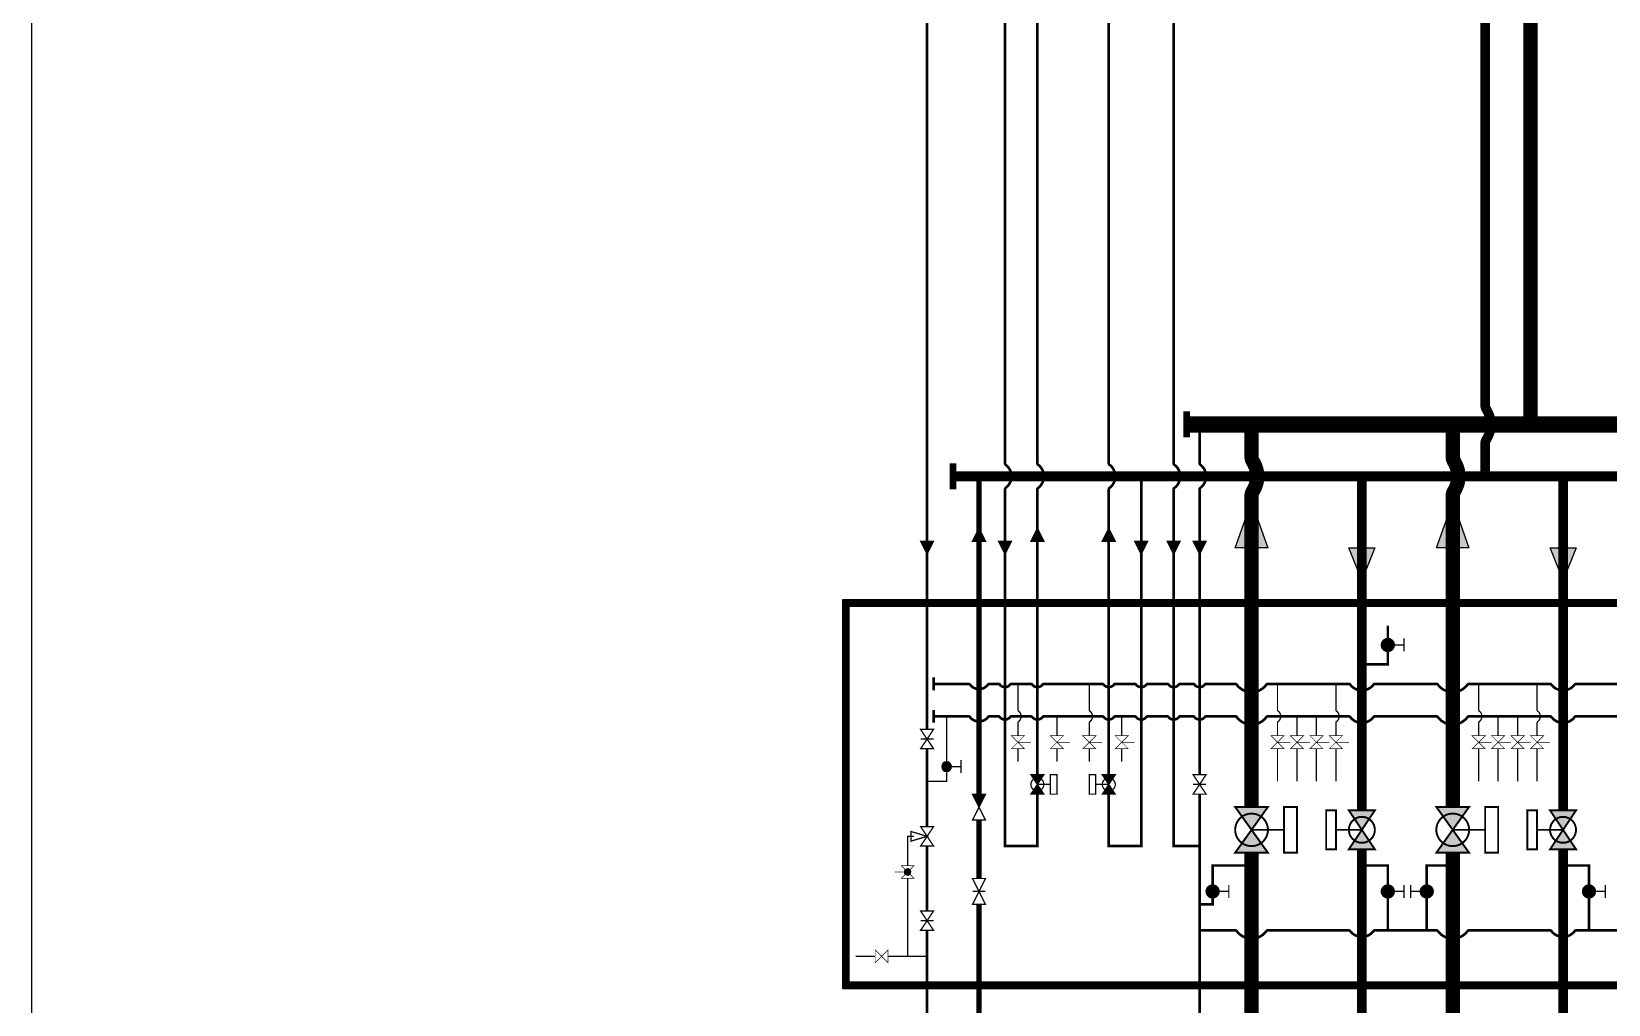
# Model space of a CAD drawing. Header units: millimetres. Extents: x 0 to 2500, y 0 to 1760.
# Drawn here: x 0 to 243, y 453.6 to 603.6 of the extents above; entities that cross this region are included whole.
import ezdxf

# ---------------------------------------------------------------- set-up
doc = ezdxf.new("R2010")
doc.units = ezdxf.units.MM
doc.linetypes.add('ACAD_ISO03W100', pattern=[30, 12, -18])
for name, color, linetype in [('Вентили 10', 7, 'Continuous'), ('Задвижки 100', 7, 'Continuous'), ('Задвижки 50', 7, 'Continuous'), ('Клапаны 100', 7, 'Continuous'), ('Клапаны тр.50', 7, 'Continuous'), ('Краны 15', 7, 'Continuous'), ('Краны 25', 7, 'Continuous'), ('Краны шар.пн.прив.200', 7, 'Continuous'), ('Краны шар.пн.прив.300', 7, 'Continuous'), ('Краны шар.пн.прив.50', 7, 'Continuous'), ('Краны шар.ручн.т.10', 7, 'Continuous'), ('Площадки', 7, 'Continuous'), ('Став ручн.', 7, 'Continuous'), ('Трубы 108', 7, 'Continuous'), ('Трубы 219', 7, 'Continuous'), ('Трубы 32', 7, 'Continuous'), ('Трубы 325', 7, 'Continuous'), ('Трубы 426', 7, 'Continuous'), ('Трубы 57', 7, 'Continuous')]:
    doc.layers.add(name, color=color, linetype=linetype)

# ---------------------------------------------------------------- blocks, each defined once
blk = doc.blocks.new('Вентиль 10')
at = {"layer": 'Вентили 10', "const_width": 0.1}
blk.add_lwpolyline([(2, -1), (2, 1), (0, -1), (0, 1)], close=True, dxfattribs=at)
blk = doc.blocks.new('Кран 15')
at = {"layer": 'Краны 15'}
blk.add_hatch(color=256, dxfattribs=at).paths.add_polyline_path([(-0.75, 0.75, 1), (0.75, 0.75, 1)])
at = {"layer": 'Краны 15', "const_width": 0.2}
for points in [[(-2.25, 1.75), (-2.25, -0.25)], [(-0.75, 0.75), (-2.25, 0.75)]]:
    blk.add_lwpolyline(points, dxfattribs=at)
at = {"layer": 'Краны 15'}
blk.add_lwpolyline([(-0.75, 0.75, 1), (0.75, 0.75, 1), (-0.75, 0.75, 1)], format="xyb", dxfattribs=at)
blk = doc.blocks.new('Заглушка 57')
at = {"layer": 'Трубы 57', "const_width": 0.4}
blk.add_lwpolyline([(0, 1), (0, -1)], dxfattribs=at)
blk = doc.blocks.new('Стрелка 57')
at = {"layer": 'Трубы 57'}
h = blk.add_hatch(color=256, dxfattribs=at)
h.paths.add_polyline_path([(0, 0), (0, -1), (2, 0)])
h.paths.add_polyline_path([(0, 1), (0, 0), (2, 0)])
at = {"layer": 'Трубы 57', "const_width": 0.2}
blk.add_lwpolyline([(0, -1), (0, 1), (2, 0)], close=True, dxfattribs=at)
blk = doc.blocks.new('Стрелка 219')
at = {"layer": 'Трубы 219'}
blk.add_hatch(color=256, dxfattribs=at).paths.add_polyline_path([(0, -2), (5, 0), (0, 2)])
blk.add_lwpolyline([(0, -2), (0, 2), (5, 0)], close=True, dxfattribs=at)
blk = doc.blocks.new('Кран шар.ручн.т.10')
at = {"layer": 'Краны шар.ручн.т.10'}
h = blk.add_hatch(color=256, dxfattribs=at)
h.paths.add_polyline_path([(1, 0), (1.35, -0.35, 0.198912), (1.5, 0, 0.198912), (1.35, 0.35)])
h.paths.add_polyline_path([(0.65, -0.35, 0.414214), (1.35, -0.35), (1, 0)])
h.paths.add_polyline_path([(0.5, 0, 0.198912), (0.65, -0.35), (1, 0), (0.65, 0.35, 0.198912)])
h.paths.add_polyline_path([(1, 0), (1.35, 0.35, 0.414214), (0.65, 0.35)])
at = {"layer": 'Краны шар.ручн.т.10', "const_width": 0.1}
blk.add_lwpolyline([(0, 1), (0, -1), (2, 1), (2, -1)], close=True, dxfattribs=at)
at = {"layer": 'Краны шар.ручн.т.10'}
blk.add_lwpolyline([(0.5, 0, 1), (1.5, 0, 1), (0.5, 0, 1)], format="xyb", dxfattribs=at)
at = {"layer": 'Краны шар.ручн.т.10', "const_width": 0.1}
blk.add_lwpolyline([(1, 0), (1, 2)], dxfattribs=at)
blk = doc.blocks.new('Клапан тр.50')
at = {"layer": 'Клапаны тр.50'}
blk.add_lwpolyline([(1.5, 0, 0.2, 0.2, 0), (2.25, 2.5, 0.2, 0.2, 0), (0.75, 2.5, 0.2, 0.2, 0), (1.5, 0, 0, 0, 0)], format="xyseb", dxfattribs=at)
at = {"layer": 'Клапаны тр.50', "const_width": 0.2}
blk.add_lwpolyline([(3, -1), (3, 1), (0, -1), (0, 1)], close=True, dxfattribs=at)
blk = doc.blocks.new('Задвижка 50')
at = {"layer": 'Задвижки 50', "const_width": 0.2}
blk.add_lwpolyline([(3, -1), (3, 1), (0, -1), (0, 1)], close=True, dxfattribs=at)
blk.add_lwpolyline([(1.5, 1), (1.5, -1)], dxfattribs=at)
blk = doc.blocks.new('Задвижка 100')
at = {"layer": 'Задвижки 100', "const_width": 0.2}
blk.add_lwpolyline([(0, -1), (0, 1), (4, -1), (4, 1)], close=True, dxfattribs=at)
blk.add_lwpolyline([(2, 1), (2, -1)], dxfattribs=at)
blk = doc.blocks.new('Клапан 100')
at = {"layer": 'Клапаны 100'}
blk.add_hatch(color=256, dxfattribs=at).paths.add_polyline_path([(2, 0), (0, 1), (0, -1)])
at = {"layer": 'Клапаны 100', "const_width": 0.2}
blk.add_lwpolyline([(0, -1), (0, 1), (4, -1), (4, 1)], close=True, dxfattribs=at)
blk = doc.blocks.new('Став штр.')
at = {"layer": 'Став ручн.', "const_width": 0.1}
blk.add_lwpolyline([(2, -1), (2, 1), (0, -1), (0, 1)], close=True, dxfattribs=at)
blk.add_lwpolyline([(1, 0), (1, 2)], dxfattribs=at)
blk = doc.blocks.new('Кран шар.пн.прив.50')
at = {"layer": 'Краны шар.пн.прив.50'}
h = blk.add_hatch(color=256, dxfattribs=at)
h.paths.add_polyline_path([(0, 1), (0, -1), (1.5, 0)])
h.paths.add_polyline_path([(3, -1), (3, 1), (1.5, 0)])
at = {"layer": 'Краны шар.пн.прив.50', "const_width": 0.2}
for points in [[(0, 3), (3, 3), (3, 2), (0, 2)], [(3, -1), (3, 1), (0, -1), (0, 1)]]:
    blk.add_lwpolyline(points, close=True, dxfattribs=at)
blk.add_lwpolyline([(0.5, 0, 1), (2.5, 0, 1), (0.5, 0, 4.236068)], format="xyb", dxfattribs=at)
blk.add_lwpolyline([(1.5, 2), (1.5, 0)], dxfattribs=at)
blk = doc.blocks.new('Кран 25')
blk.add_hatch(color=256).paths.add_polyline_path([(1, 1, 1), (-1, 1, 1)])
at = {"layer": 'Краны 25', "const_width": 0.2}
for points in [[(-2.5, 2), (-2.5, 0)], [(-1, 1), (-2.5, 1)]]:
    blk.add_lwpolyline(points, dxfattribs=at)
blk.add_lwpolyline([(-1, 1, 1), (1, 1, 1), (-1, 1, 0)], format="xyb", dxfattribs=at)
blk = doc.blocks.new('Кран шар.пн.прив.300')
at = {"layer": 'Краны шар.пн.прив.300'}
h = blk.add_hatch(color=256, dxfattribs=at)
h.paths.add_polyline_path([(0, 2.5), (0, -2.5), (3.5, 0)])
h.paths.add_polyline_path([(7, 2.5), (3.5, 0), (7, -2.5)])
at = {"layer": 'Краны шар.пн.прив.300', "const_width": 0.3}
for points in [[(0, 5), (7, 5), (7, 7), (0, 7)], [(7, -2.5), (7, 2.5), (0, -2.5), (0, 2.5)]]:
    blk.add_lwpolyline(points, close=True, dxfattribs=at)
blk.add_lwpolyline([(3.5, 0), (3.5, 5)], dxfattribs=at)
blk.add_lwpolyline([(1, 0, 1.010551), (6, 0, 1.010551), (1, 0, 1)], format="xyb", dxfattribs=at)
blk = doc.blocks.new('Кран шар.пн.прив.200')
at = {"layer": 'Краны шар.пн.прив.200'}
h = blk.add_hatch(color=256, dxfattribs=at)
h.paths.add_polyline_path([(0, -2), (3, 0), (0, 2)])
h.paths.add_polyline_path([(6, 2), (3, 0), (6, -2)])
at = {"layer": 'Краны шар.пн.прив.200', "const_width": 0.3}
for points in [[(0, 4), (6, 4), (6, 5.5), (0, 5.5)], [(0, 2), (0, -2), (6, 2), (6, -2)]]:
    blk.add_lwpolyline(points, close=True, dxfattribs=at)
blk.add_lwpolyline([(3, 0), (3, 4)], dxfattribs=at)
blk.add_lwpolyline([(3, 2, 1), (3, -2, 1), (3, 2, 1)], format="xyb", dxfattribs=at)
blk = doc.blocks.new('Стрелка 325')
at = {"layer": 'Трубы 325'}
blk.add_hatch(color=256, dxfattribs=at).paths.add_polyline_path([(2.5, 0), (0, 7), (-2.5, 0)])
blk.add_lwpolyline([(2.5, 0), (-2.5, 0), (0, 7)], close=True, dxfattribs=at)

msp = doc.modelspace()

# ---------------------------------------------------------------- linework, layer by layer
msp.add_lwpolyline([(0, 0), (2500, 0), (2500, 1760), (0, 1760)], close=True)
at = {"layer": 'Площадки'}
for points in [[(125, 516), (489, 516), (489, 456), (125, 456)], [(488, 457), (126, 457), (126, 515), (488, 515)]]:
    msp.add_lwpolyline(points, close=True, dxfattribs=at)
at = {"layer": 'Площадки', "linetype": 'ACAD_ISO03W100', "ltscale": 1.5, "const_width": 1}
msp.add_lwpolyline([(125.5, 515.5), (488.5, 515.5), (488.5, 456.5), (125.5, 456.5)], close=True, dxfattribs=at)
at = {"layer": 'Трубы 108', "const_width": 0.8}
for points in [[(146, 486), (146, 535)], [(146, 473), (146, 482)], [(167, 310), (181, 310), (181, 258), (296, 258), (296, 341), (212, 341), (212, 433), (134, 433), (134, 444), (146, 444), (146, 469)]]:
    msp.add_lwpolyline(points, dxfattribs=at)
at = {"layer": 'Трубы 219'}
msp.add_lwpolyline([(224, 535, 1.5, 1.5, 0), (224, 540, 1.5, 1.5, -0.140055), (224.2, 540.7, 1.5, 1.5, 0.131327), (224.9, 543, 1.5, 1.5, 0.131327), (224.2, 545.3, 1.5, 1.5, -0.140055), (224, 546, 1.5, 1.5, 0), (224, 679, 1.5, 1.5, 0), (107, 679, 1.5, 1.5, 0), (107, 731, 1.5, 1.5, 0)], format="xyseb", dxfattribs=at)
for points, const_width in [([(142, 533), (142, 535), (142, 537)], 1), ([(142, 535), (272, 535)], 1.5), ([(205, 483.5), (205, 535)], 1.5), ([(236, 483.5), (236, 535)], 1.5), ([(227, 217), (308, 217), (308, 353), (224, 353), (224, 444), (205, 444), (205, 477.5)], 1.5), ([(320, 217), (320, 365), (236, 365), (236, 477.5)], 1.5)]:
    msp.add_lwpolyline(points, dxfattribs=dict(at, const_width=const_width))
at = {"layer": 'Трубы 32'}
for points in [[(152, 503, 0.2, 0.2, 0), (152, 499, 0.2, 0.2, 0.236068), (152.1, 498.8, 0.2, 0.2, -0.236068), (152.5, 498, 0.2, 0.2, -0.236068), (152.1, 497.2, 0.2, 0.2, 0.236068), (152, 497, 0.2, 0.2, 0), (152, 495, 0, 0, 0)], [(163, 503, 0.2, 0.2, 0), (163, 499, 0.2, 0.2, 0.236068), (163.1, 498.8, 0.2, 0.2, -0.236068), (163.5, 498, 0.2, 0.2, -0.236068), (163.1, 497.2, 0.2, 0.2, 0.236068), (163, 497, 0.2, 0.2, 0), (163, 495, 0, 0, 0)], [(192, 503, 0.2, 0.2, 0), (192, 499, 0.2, 0.2, 0.236068), (192.1, 498.8, 0.2, 0.2, -0.236068), (192.5, 498, 0.2, 0.2, -0.236068), (192.1, 497.2, 0.2, 0.2, 0.236068), (192, 497, 0.2, 0.2, 0), (192, 495, 0, 0, 0)], [(201, 503, 0.2, 0.2, 0), (201, 499, 0.2, 0.2, 0.236068), (201.1, 498.8, 0.2, 0.2, -0.236068), (201.5, 498, 0.2, 0.2, -0.236068), (201.1, 497.2, 0.2, 0.2, 0.236068), (201, 497, 0.2, 0.2, 0), (201, 495, 0, 0, 0)], [(223, 503, 0.2, 0.2, 0), (223, 499, 0.2, 0.2, 0.236068), (223.1, 498.8, 0.2, 0.2, -0.236068), (223.5, 498, 0.2, 0.2, -0.236068), (223.1, 497.2, 0.2, 0.2, 0.236068), (223, 497, 0.2, 0.2, 0), (223, 495, 0, 0, 0)], [(232, 503, 0.2, 0.2, 0), (232, 499, 0.2, 0.2, 0.236068), (232.1, 498.8, 0.2, 0.2, -0.236068), (232.5, 498, 0.2, 0.2, -0.236068), (232.1, 497.2, 0.2, 0.2, 0.236068), (232, 497, 0.2, 0.2, 0), (232, 495, 0, 0, 0)]]:
    msp.add_lwpolyline(points, format="xyseb", dxfattribs=at)
at = {"layer": 'Трубы 32', "const_width": 0.2}
for points in [[(141, 498), (141, 488), (138, 488)], [(158, 498), (158, 495), (158, 495)], [(168, 498), (168, 495)], [(195, 498), (195, 495), (195, 495)], [(198, 498), (198, 495), (198, 495)], [(226, 498), (226, 495), (226, 495)], [(229, 498), (229, 495), (229, 495)], [(152, 491), (152, 493)], [(158, 491), (158, 493)], [(163, 493), (163, 491)], [(168, 493), (168, 491)], [(192, 488), (192, 493)], [(195, 488), (195, 493)], [(198, 488), (198, 493)], [(201, 488), (201, 493)], [(223, 488), (223, 493)], [(226, 488), (226, 493)], [(229, 488), (229, 493)], [(232, 488), (232, 493)], [(135, 475), (135, 479.5), (136, 479.5)], [(135, 461), (135, 473)], [(130, 461), (127, 461)], [(138, 461), (132, 461)]]:
    msp.add_lwpolyline(points, dxfattribs=at)
at = {"layer": 'Трубы 325', "const_width": 2.2}
msp.add_lwpolyline([(231, 543), (231, 686), (143, 686), (143, 741)], dxfattribs=at)
at = {"layer": 'Трубы 325'}
for points in [[(188, 484, 2.2, 2.2, 0), (188, 532, 2.2, 2.2, -0.140055), (188.2, 532.7, 2.2, 2.2, 0.131327), (188.9, 535, 2.2, 2.2, 0.131327), (188.2, 537.3, 2.2, 2.2, -0.140055), (188, 538, 2.2, 2.2, 0), (188, 543, 0, 0, 0)], [(219, 484, 2.2, 2.2, 0), (219, 532, 2.2, 2.2, -0.140055), (219.2, 532.7, 2.2, 2.2, 0.131327), (219.9, 535, 2.2, 2.2, 0.131327), (219.2, 537.3, 2.2, 2.2, -0.140055), (219, 538, 2.2, 2.2, 0), (219, 543, 0, 0, 0)], [(229, 225, 1.5, 1.5, 0), (302, 225, 2.2, 2.2, 0), (302, 347, 2.2, 2.2, 0), (218, 347, 2.2, 2.2, 0), (218, 438, 2.2, 2.2, 0), (188, 438, 2.2, 2.2, 0), (188, 477, 2.2, 2.2, 0)], [(314, 217, 2.2, 2.2, 0), (314, 359, 2.2, 2.2, 0), (230, 359, 2.2, 2.2, 0), (230, 449, 2.2, 2.2, 0), (219, 449, 2.2, 2.2, 0), (219, 477, 2.2, 2.2, 0)]]:
    msp.add_lwpolyline(points, format="xyseb", dxfattribs=at)
at = {"layer": 'Трубы 426'}
for points, const_width in [([(178, 545), (178, 543), (178, 541)], 1), ([(178, 543), (253, 543)], 2.5)]:
    msp.add_lwpolyline(points, dxfattribs=dict(at, const_width=const_width))
at = {"layer": 'Трубы 57', "const_width": 0.4}
for points in [[(176, 537), (176, 630), (167, 630, 0.236068), (166.8, 629.9, -0.236068), (166, 629.5, -0.236068), (165.2, 629.9, 0.236068), (165, 630), (156, 630, 0.236068), (155.8, 629.9, -0.236068), (155, 629.5, -0.236068), (154.2, 629.9, 0.236068), (154, 630), (151, 630, 0.236068), (150.8, 629.9, -0.236068), (150, 629.5, -0.236068), (149.2, 629.9, 0.236068), (149, 630), (139, 630, 0.236068), (138.8, 629.9, -0.236068), (138, 629.5, -0.236068), (137.2, 629.9, 0.236068), (137, 630), (112, 630), (112, 702)], [(176, 533, -0.236068), (176.1, 533.2, 0.236068), (177, 535, 0.236068), (176.1, 536.8, -0.236068), (176, 537)], [(139, 503), (144.4, 503, -0.236068), (144.6, 502.9, 0.236068), (146, 502.2, 0.236068), (147.4, 502.9, -0.236068), (147.6, 503), (149, 503, -0.236068), (149.2, 502.9, 0.236068), (150, 502.5, 0.236068), (150.8, 502.9, -0.236068), (151, 503), (154, 503, -0.236068), (154.2, 502.9, 0.236068), (155, 502.5, 0.236068), (155.8, 502.9, -0.236068), (156, 503), (165, 503, -0.236068), (165.2, 502.9, 0.236068), (166, 502.5, 0.236068), (166.8, 502.9, -0.236068), (167, 503), (170, 503, -0.236068), (170.2, 502.9, 0.236068), (171, 502.5, 0.236068), (171.8, 502.9, -0.236068), (172, 503), (175, 503, -0.236068), (175.2, 502.9, 0.236068), (176, 502.5, 0.236068), (176.8, 502.9, -0.236068), (177, 503), (179, 503, -0.236068), (179.2, 502.9, 0.236068), (180, 502.5, 0.236068), (180.8, 502.9, -0.236068), (181, 503), (185.5, 503, -0.236068), (185.7, 502.9, 0.226986), (188, 501.7, 0.226986), (190.3, 502.9, -0.236068), (190.5, 503), (203, 503, -0.236068), (203.2, 502.9, 0.236068), (205, 502, 0.236068), (206.8, 502.9, -0.236068), (207, 503), (216.5, 503, -0.236068), (216.7, 502.9, 0.226986), (219, 501.7, 0.226986), (221.3, 502.9, -0.236068), (221.5, 503), (234, 503, -0.236068), (234.2, 502.9, 0.236068), (236, 502, 0.236068), (237.8, 502.9, -0.236068), (238, 503), (247.5, 503, -0.236068)]]:
    msp.add_lwpolyline(points, format="xyb", dxfattribs=at)
at = {"layer": 'Трубы 57'}
for points in [[(155, 489, 0.4, 0.4, 0), (155, 533, 0.4, 0.4, -0.236068), (155.1, 533.2, 0.4, 0.4, 0.236068), (156, 535, 0.4, 0.4, 0.236068), (155.1, 536.8, 0.4, 0.4, -0.236068), (155, 537, 0.4, 0.4, 0), (155, 642, 0.4, 0.4, 0)], [(138, 496, 0.4, 0.4, 0), (138, 634, 0.4, 0.4, 0)], [(155, 486, 0.4, 0.4, 0), (155, 478, 0.4, 0.4, 0), (150, 478, 0.4, 0.4, 0), (150, 533, 0.4, 0.4, -0.236068), (150.1, 533.2, 0.4, 0.4, 0.236068), (151, 535, 0.4, 0.4, 0.236068), (150.1, 536.8, 0.4, 0.4, -0.236068), (150, 537, 0.4, 0.4, 0), (150, 633, 0.4, 0.4, -0.236068)], [(166, 489, 0.4, 0.4, 0), (166, 533, 0.4, 0.4, -0.236068), (166.1, 533.2, 0.4, 0.4, 0.236068), (167, 535, 0.4, 0.4, 0.236068), (166.1, 536.8, 0.4, 0.4, -0.236068), (166, 537, 0.4, 0.4, 0), (166, 633, 0.4, 0.4, -0.236068)], [(180, 489, 0.4, 0.4, 0), (180, 533, 0.4, 0.4, -0.236068), (180.1, 533.2, 0.4, 0.4, 0.236068), (181, 535, 0.4, 0.4, 0.236068), (180.1, 536.8, 0.4, 0.4, -0.236068), (180, 537, 0.4, 0.4, 0), (180, 543, 0, 0, 0)], [(171, 535, 0.4, 0.4, 0), (171, 478, 0.4, 0.4, 0), (166, 478, 0.4, 0.4, 0), (166, 486, 0.4, 0.4, 0)], [(139, 498, 0.4, 0.4, 0), (144.4, 498, 0.4, 0.4, -0.236068), (144.6, 497.9, 0.4, 0.4, 0.236068), (146, 497.2, 0.4, 0.4, 0.236068), (147.4, 497.9, 0.4, 0.4, -0.236068), (147.6, 498, 0.4, 0.4, 0), (149, 498, 0.4, 0.4, -0.236068), (149.2, 497.9, 0.4, 0.4, 0.236068), (150, 497.5, 0.4, 0.4, 0.236068), (150.8, 497.9, 0.4, 0.4, -0.236068), (151, 498, 0.4, 0.4, 0), (154, 498, 0.4, 0.4, -0.236068), (154.2, 497.9, 0.4, 0.4, 0.236068), (155, 497.5, 0.4, 0.4, 0.236068), (155.8, 497.9, 0.4, 0.4, -0.236068), (156, 498, 0.4, 0.4, 0), (165, 498, 0.4, 0.4, -0.236068), (165.2, 497.9, 0.4, 0.4, 0.236068), (166, 497.5, 0.4, 0.4, 0.236068), (166.8, 497.9, 0.4, 0.4, -0.236068), (167, 498, 0.4, 0.4, 0), (170, 498, 0.4, 0.4, -0.236068), (170.2, 497.9, 0.4, 0.4, 0.236068), (171, 497.5, 0.4, 0.4, 0.236068), (171.8, 497.9, 0.4, 0.4, -0.236068), (172, 498, 0.4, 0.4, 0), (175, 498, 0.4, 0.4, -0.236068), (175.2, 497.9, 0.4, 0.4, 0.236068), (176, 497.5, 0.4, 0.4, 0.236068), (176.8, 497.9, 0.4, 0.4, -0.236068), (177, 498, 0.4, 0.4, 0), (179, 498, 0.4, 0.4, -0.236068), (179.2, 497.9, 0.4, 0.4, 0.236068), (180, 497.5, 0.4, 0.4, 0.236068), (180.8, 497.9, 0.4, 0.4, -0.236068), (181, 498, 0.4, 0.4, 0), (185.5, 498, 0.4, 0.4, -0.236068), (185.7, 497.9, 0.4, 0.4, 0.226986), (188, 496.7, 0.4, 0.4, 0.226986), (190.3, 497.9, 0.4, 0.4, -0.236068), (190.5, 498, 0.4, 0.4, 0), (203, 498, 0.4, 0.4, -0.236068), (203.2, 497.9, 0.4, 0.4, 0.236068), (205, 497, 0.4, 0.4, 0.236068), (206.8, 497.9, 0.4, 0.4, -0.236068), (207, 498, 0.4, 0.4, 0), (216.5, 498, 0.4, 0.4, -0.236068), (216.7, 497.9, 0.4, 0.4, 0.226986), (219, 496.7, 0.4, 0.4, 0.226986), (221.3, 497.9, 0.4, 0.4, -0.236068), (221.5, 498, 0.4, 0.4, 0), (234, 498, 0.4, 0.4, -0.236068), (234.2, 497.9, 0.4, 0.4, 0.236068), (236, 497, 0.4, 0.4, 0.236068), (237.8, 497.9, 0.4, 0.4, -0.236068), (238, 498, 0.4, 0.4, 0), (247.5, 498, 0.4, 0.4, -0.236068)], [(138, 481, 0.4, 0.4, 0), (138, 493, 0.4, 0.4, 0)], [(174, 258, 0.4, 0.4, 0), (174, 252, 0.4, 0.4, 0), (288, 252, 0.4, 0.4, 0), (288, 256.4, 0.4, 0.4, -0.236068), (288.1, 256.6, 0.4, 0.4, 0.236068), (288.8, 258, 0.4, 0.4, 0.236068), (288.1, 259.4, 0.4, 0.4, -0.236068), (288, 259.6, 0.4, 0.4, 0), (288, 335, 0.4, 0.4, 0), (206, 335, 0.4, 0.4, 0), (206, 427, 0.4, 0.4, 0), (180, 427, 0.4, 0.4, 0), (180, 429, 0.4, 0.4, -0.236068), (180.1, 429.2, 0.4, 0.4, 0.236068), (180.5, 430, 0.4, 0.4, 0.236068), (180.1, 430.8, 0.4, 0.4, -0.236068), (180, 431, 0.4, 0.4, 0), (180, 431.4, 0.4, 0.4, -0.236068), (180.1, 431.6, 0.4, 0.4, 0.236068), (180.8, 433, 0.4, 0.4, 0.236068), (180.1, 434.4, 0.4, 0.4, -0.236068), (180, 434.6, 0.4, 0.4, 0), (180, 486, 0.4, 0.4, 0)], [(180, 465, 0.4, 0.4, 0), (185.5, 465, 0.4, 0.4, -0.236068), (185.7, 464.9, 0.4, 0.4, 0.226986), (188, 463.7, 0.4, 0.4, 0.226986), (190.3, 464.9, 0.4, 0.4, -0.236068), (190.5, 465, 0.4, 0.4, 0), (203, 465, 0.4, 0.4, -0.236068), (203.2, 464.9, 0.4, 0.4, 0.236068), (205, 464, 0.4, 0.4, 0.236068), (206.8, 464.9, 0.4, 0.4, -0.236068), (207, 465, 0.4, 0.4, 0), (216.5, 465, 0.4, 0.4, -0.236068), (216.7, 464.9, 0.4, 0.4, 0.226986), (219, 463.7, 0.4, 0.4, 0.226986), (221.3, 464.9, 0.4, 0.4, -0.236068), (221.5, 465, 0.4, 0.4, 0), (234, 465, 0.4, 0.4, -0.236068), (234.2, 464.9, 0.4, 0.4, 0.236068), (236, 464, 0.4, 0.4, 0.236068), (237.8, 464.9, 0.4, 0.4, -0.236068), (238, 465, 0.4, 0.4, 0), (247.5, 465, 0.4, 0.4, -0.236068)]]:
    msp.add_lwpolyline(points, format="xyseb", dxfattribs=at)
at = {"layer": 'Трубы 57', "const_width": 0.4}
for points in [[(180, 478), (176, 478), (176, 533)], [(205, 506), (209, 506), (209, 512)], [(138, 468), (138, 478)], [(180, 469), (182, 469), (182, 475), (188, 475)], [(205, 475), (209, 475), (209, 465)], [(219, 475), (215, 475), (215, 465)], [(236, 475), (240, 475), (240, 465)], [(138, 445.6), (138, 465)]]:
    msp.add_lwpolyline(points, dxfattribs=at)

# ---------------------------------------------------------------- block references
at = {"layer": 'Вентили 10'}
msp.add_blockref('Вентиль 10', (130, 461), dxfattribs=at)
at = {"layer": 'Задвижки 100', "rotation": 90}
msp.add_blockref('Задвижка 100', (146, 469), dxfattribs=at)
at = {"layer": 'Задвижки 50'}
for p, rotation in [((138, 496), 270), ((180, 486), 90), ((138, 468), 270)]:
    msp.add_blockref('Задвижка 50', p, dxfattribs=dict(at, rotation=rotation))
at = {"layer": 'Клапаны 100', "rotation": 270}
msp.add_blockref('Клапан 100', (146, 486), dxfattribs=at)
at = {"layer": 'Клапаны тр.50', "rotation": 90}
msp.add_blockref('Клапан тр.50', (138, 478), dxfattribs=at)
at = {"layer": 'Краны 15', "rotation": 180}
msp.add_blockref('Кран 15', (141, 491), dxfattribs=at)
at = {"layer": 'Краны 25', "rotation": 180}
for p in [(209, 510), (182, 472), (209, 472), (240, 472)]:
    msp.add_blockref('Кран 25', p, dxfattribs=at)
at = {"layer": 'Краны 25'}
msp.add_blockref('Кран 25', (215, 470), dxfattribs=at)
at = {"layer": 'Краны шар.пн.прив.200', "rotation": 90}
for p in [(205, 477.5), (236, 477.5)]:
    msp.add_blockref('Кран шар.пн.прив.200', p, dxfattribs=at)
at = {"layer": 'Краны шар.пн.прив.300', "rotation": 270}
for p in [(188, 484), (219, 484)]:
    msp.add_blockref('Кран шар.пн.прив.300', p, dxfattribs=at)
at = {"layer": 'Краны шар.пн.прив.50'}
for p, rotation in [((155, 489), 270), ((166, 486), 90)]:
    msp.add_blockref('Кран шар.пн.прив.50', p, dxfattribs=dict(at, rotation=rotation))
at = {"layer": 'Краны шар.ручн.т.10', "rotation": 90}
msp.add_blockref('Кран шар.ручн.т.10', (135, 473), dxfattribs=at)
at = {"layer": 'Став ручн.', "rotation": 270}
for p in [(152, 495), (158, 495), (163, 495), (168, 495), (192, 495), (195, 495), (198, 495), (201, 495), (223, 495), (226, 495), (229, 495), (232, 495)]:
    msp.add_blockref('Став штр.', p, dxfattribs=at)
at = {"layer": 'Трубы 108', "rotation": 90}
msp.add_blockref('Стрелка 57', (146, 525), dxfattribs=at)
at = {"layer": 'Трубы 219', "rotation": 270}
for p in [(205, 524), (236, 524)]:
    msp.add_blockref('Стрелка 219', p, dxfattribs=at)
at = {"layer": 'Трубы 325'}
for p in [(188, 524), (219, 524)]:
    msp.add_blockref('Стрелка 325', p, dxfattribs=at)
at = {"layer": 'Трубы 57'}
for p, rotation in [((138, 525), 270), ((150, 525), 270), ((155, 525), 90), ((166, 525), 90), ((171, 525), 270), ((176, 525), 270), ((180, 525), 270)]:
    msp.add_blockref('Стрелка 57', p, dxfattribs=dict(at, rotation=rotation))
for p in [(139, 503), (139, 498)]:
    msp.add_blockref('Заглушка 57', p, dxfattribs=at)

doc.saveas('drawing.dxf')
